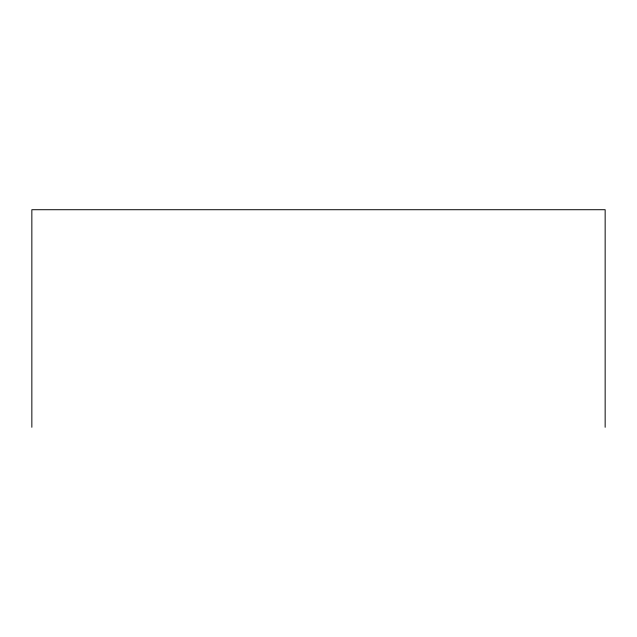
<?xml version="1.0" encoding="UTF-8"?>
<svg xmlns="http://www.w3.org/2000/svg" width="637" height="637" viewBox="0 0 637 637"><rect width="100%" height="100%" fill="white"/><g stroke="black" fill="none" stroke-linecap="round" stroke-linejoin="round"><path stroke-width="0.96" d="M605.15 427.284L605.15 209.716L31.85 209.716L31.85 427.284"/></g></svg>
